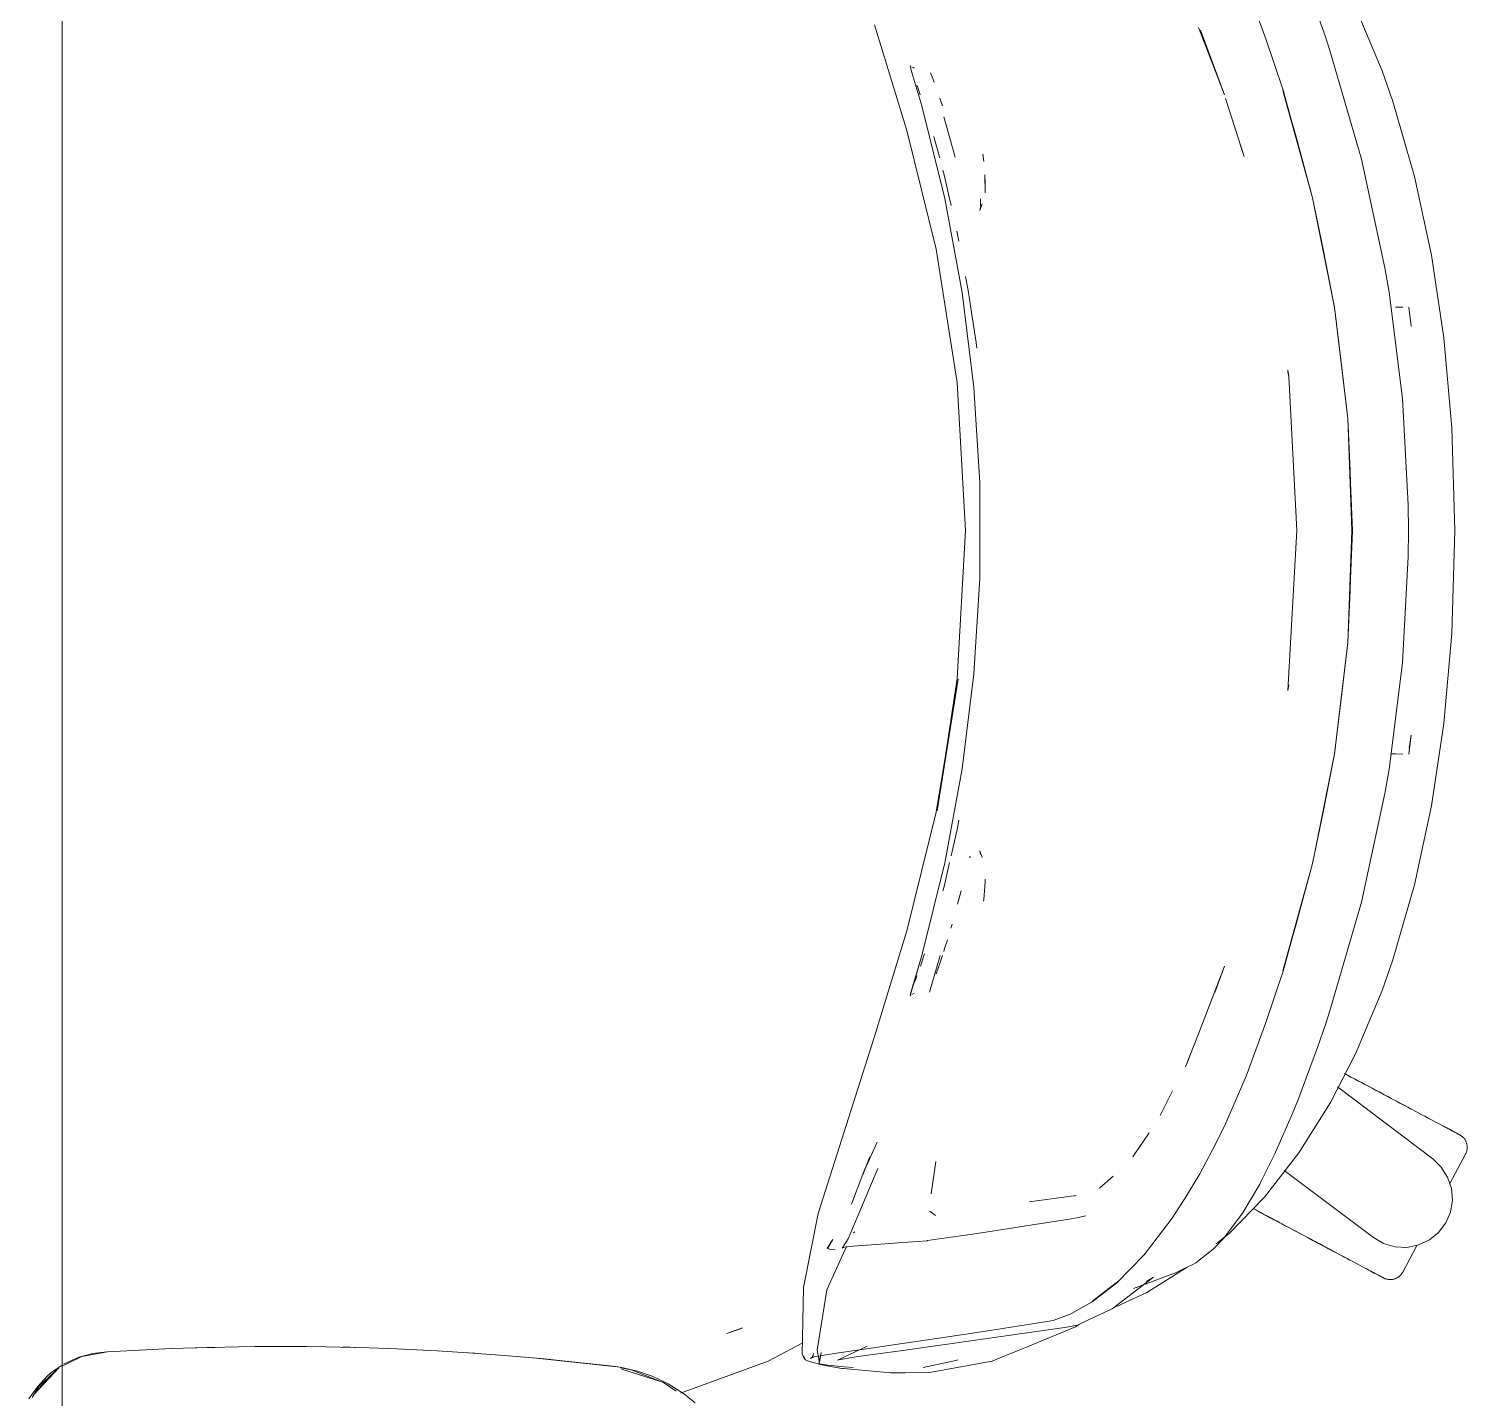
# Model space of a CAD drawing. Header units: millimetres. Extents: x 155927 to 326028, y -36033 to 97293.
# Drawn here: x 223455 to 223863.1, y 18581.2 to 18969.8 of the extents above; entities that cross this region are included whole.
import ezdxf

# ---------------------------------------------------------------- set-up
doc = ezdxf.new("R2010")
doc.units = ezdxf.units.MM
doc.header["$MEASUREMENT"] = 0
doc.layers.add('G-IMPT', color=8, linetype='CONTINUOUS', lineweight=9)
doc.layers.add('I-FURN', color=8, linetype='CONTINUOUS', lineweight=9)

msp = doc.modelspace()

# ---------------------------------------------------------------- linework, layer by layer
at = {"layer": 'G-IMPT'}
for p, q in [((223800.34, 18982.13), (223805.8, 18967.25)), ((223820.51, 18974.14), (223822.91, 18967.21)), ((223838.9, 18957.85), (223831.38, 18975.83)), ((223694.91, 18970.94), (223704.09, 18940.96)), ((223787.5, 18968.44), (223786.84, 18970.17)), ((223794.21, 18951), (223787.39, 18969.4)), ((223794.21, 18951), (223787.5, 18968.44)), ((223810.81, 18952.34), (223805.8, 18967.25)), ((223824.11, 18963.6), (223822.91, 18967.21)), ((223833.05, 18932.78), (223824.11, 18963.6)), ((223705.14, 18959.37), (223705.05, 18959.14)), ((223705.05, 18959.14), (223705.11, 18958.91)), ((223705.11, 18958.91), (223705.18, 18958.62)), ((223705.18, 18958.62), (223705.25, 18958.34)), ((223708.32, 18947.92), (223705.25, 18958.34)), ((223706.15, 18958.6), (223705.53, 18958.98)), ((223706.15, 18958.6), (223705.93, 18958.75)), ((223711.45, 18955.67), (223710.84, 18957.33)), ((223841.97, 18949.12), (223838.9, 18957.85)), ((223707.16, 18953.12), (223706.92, 18953.77)), ((223707.16, 18953.12), (223707.91, 18951.02)), ((223711.45, 18955.67), (223711.82, 18954.66)), ((223819.2, 18921.84), (223810.81, 18952.34)), ((223714.16, 18947.91), (223713.44, 18950.12)), ((223799.74, 18933.52), (223794.49, 18950.01)), ((223814.54, 18939.08), (223810.77, 18952.25)), ((223819.2, 18921.84), (223810.77, 18952.25)), ((223841.97, 18949.12), (223848.15, 18927.88)), ((223714.87, 18921.6), (223708.32, 18947.92)), ((223714.61, 18944.82), (223717.81, 18933.37)), ((223712.41, 18907.28), (223704.09, 18940.96)), ((223711.9, 18938.49), (223711.7, 18939.18)), ((223713.02, 18934.49), (223711.9, 18938.49)), ((223799.74, 18933.52), (223798.67, 18936.96)), ((223814.54, 18939.08), (223819.2, 18921.84)), ((223713.02, 18934.49), (223713.34, 18933.35)), ((223713.34, 18933.35), (223713.38, 18933.17)), ((223725.9, 18932.1), (223725.68, 18934.19)), ((223833.05, 18932.78), (223839.72, 18901.99)), ((223714.64, 18928.33), (223714.3, 18929.63)), ((223714.64, 18928.33), (223716.19, 18921.58)), ((223726.3, 18923.25), (223726.21, 18928.31)), ((223726.21, 18928.31), (223726.29, 18926.03)), ((223848.15, 18927.88), (223852.96, 18905.51)), ((223726.3, 18923.25), (223726.29, 18926.03)), ((223714.87, 18921.6), (223719.8, 18894.93)), ((223716.65, 18919.61), (223716.19, 18921.58)), ((223724.76, 18918.19), (223725.44, 18920.14)), ((223724.98, 18919.43), (223725.01, 18921.55)), ((223725.02, 18921.41), (223725.01, 18921.55)), ((223819.2, 18921.84), (223825.37, 18890.71)), ((223819.2, 18921.84), (223822.27, 18906.82)), ((223819.2, 18921.84), (223825.37, 18890.79)), ((223724.97, 18919.24), (223724.76, 18918.19)), ((223718.85, 18909.56), (223718.31, 18912.38)), ((223712.41, 18907.28), (223718.4, 18869.37)), ((223825.37, 18890.71), (223822.27, 18906.82)), ((223852.96, 18905.51), (223856.45, 18882.09)), ((223720.77, 18899.46), (223721.33, 18896.55)), ((223840.9, 18895.06), (223839.72, 18901.99)), ((223721.57, 18894.93), (223721.33, 18896.55)), ((223719.8, 18894.93), (223723.1, 18868.01)), ((223722.43, 18889.3), (223721.57, 18894.93)), ((223844.72, 18864.9), (223840.9, 18895.06)), ((223722.43, 18889.3), (223723.72, 18880.78)), ((223829.19, 18859.2), (223825.37, 18890.79)), ((223829.15, 18859.16), (223825.37, 18890.71)), ((223825.37, 18890.71), (223827.31, 18875.23)), ((223842.7, 18890.75), (223844.79, 18890.83)), ((223844.79, 18890.83), (223844.68, 18890.82)), ((223846.55, 18890.8), (223847.2, 18885.38)), ((223723.72, 18880.78), (223723.9, 18879.12)), ((223856.45, 18882.09), (223858.72, 18856.52)), ((223829.15, 18859.16), (223827.31, 18875.23)), ((223812.15, 18872.66), (223812.19, 18872.41)), ((223812.43, 18871.11), (223812.17, 18872.89)), ((223812.43, 18871.11), (223812.19, 18872.41)), ((223814.75, 18827.38), (223812.43, 18871.11)), ((223814.7, 18827.38), (223812.43, 18871.11)), ((223718.4, 18869.37), (223720.76, 18827.38)), ((223724.75, 18840.94), (223723.1, 18868.01)), ((223846.33, 18834.69), (223844.72, 18864.9)), ((223829.83, 18844.26), (223829.15, 18859.16)), ((223829.15, 18859.16), (223830.3, 18827.38)), ((223829.19, 18859.2), (223830.52, 18827.38)), ((223858.72, 18856.52), (223859.56, 18827.38)), ((223829.83, 18844.26), (223830.3, 18827.38)), ((223724.75, 18840.94), (223724.75, 18813.82)), ((223846.33, 18834.69), (223846.43, 18827.38)), ((223718.4, 18785.39), (223720.76, 18827.38)), ((223814.7, 18827.38), (223812.2, 18782.04)), ((223829.15, 18795.6), (223830.3, 18827.38)), ((223830.52, 18827.38), (223829.19, 18795.56)), ((223829.83, 18810.5), (223830.3, 18827.38)), ((223846.33, 18820.07), (223846.43, 18827.38)), ((223859.56, 18827.38), (223858.72, 18798.24)), ((223846.33, 18820.07), (223844.72, 18789.86)), ((223724.75, 18813.82), (223723.1, 18786.75)), ((223829.15, 18795.6), (223829.83, 18810.5)), ((223858.72, 18798.24), (223856.45, 18772.67)), ((223829.15, 18795.6), (223825.37, 18764.05)), ((223829.19, 18795.56), (223825.37, 18763.97)), ((223827.31, 18779.53), (223829.15, 18795.6)), ((223844.72, 18789.86), (223840.9, 18759.7)), ((223712.41, 18747.48), (223718.67, 18785.22)), ((223718.4, 18785.39), (223712.67, 18747.86)), ((223718.67, 18785.22), (223712.67, 18747.86)), ((223719.8, 18759.83), (223723.1, 18786.75)), ((223812.15, 18782.1), (223812.19, 18782.35)), ((223812.43, 18783.65), (223812.19, 18782.35)), ((223812.2, 18782.04), (223812.43, 18783.65)), ((223827.31, 18779.53), (223825.37, 18764.05)), ((223846.55, 18763.96), (223847.2, 18769.38)), ((223846.63, 18765.61), (223847.2, 18769.38)), ((223856.45, 18772.67), (223852.96, 18749.25)), ((223825.37, 18764.05), (223819.15, 18732.81)), ((223819.15, 18732.81), (223825.37, 18763.97)), ((223825.37, 18764.05), (223822.27, 18747.94)), ((223841.45, 18764.05), (223842.7, 18764.01)), ((223844.79, 18763.93), (223842.7, 18764.01)), ((223844.79, 18763.93), (223844.68, 18763.94)), ((223714.87, 18733.16), (223719.8, 18759.83)), ((223840.9, 18759.7), (223839.72, 18752.77)), ((223839.72, 18752.77), (223833.05, 18721.99)), ((223848.15, 18726.89), (223852.96, 18749.25)), ((223704.09, 18713.8), (223712.41, 18747.48)), ((223718.82, 18745.21), (223718.35, 18742.57)), ((223819.2, 18732.92), (223822.27, 18747.94)), ((223718.35, 18742.57), (223716.64, 18735.15)), ((223724.76, 18736.57), (223725.44, 18734.62)), ((223724.76, 18736.57), (223724.97, 18735.52)), ((223714.87, 18733.16), (223708.32, 18706.84)), ((223716.19, 18733.18), (223714.64, 18726.43)), ((223722.09, 18734.97), (223721.95, 18734.56)), ((223819.2, 18732.92), (223810.77, 18702.51)), ((223819.2, 18732.92), (223810.81, 18702.42)), ((223814.54, 18715.68), (223819.2, 18732.92)), ((223726.29, 18728.48), (223726.29, 18727.78)), ((223714.64, 18726.43), (223714.3, 18725.14)), ((223718.49, 18721.35), (223719.49, 18725.21)), ((223726.19, 18726.4), (223725.91, 18722.7)), ((223726.19, 18726.4), (223726.29, 18727.78)), ((223841.97, 18705.64), (223848.15, 18726.89)), ((223718.49, 18721.35), (223718.88, 18722.87)), ((223725.91, 18722.7), (223725.88, 18722.22)), ((223824.11, 18691.16), (223833.05, 18721.99)), ((223716.58, 18714.55), (223716.92, 18715.67)), ((223814.54, 18715.68), (223810.77, 18702.51)), ((223704.09, 18713.8), (223694.91, 18683.82)), ((223714.56, 18707.98), (223714.81, 18708.77)), ((223714.81, 18708.77), (223715.59, 18711.26)), ((223708.32, 18706.84), (223705.05, 18695.62)), ((223708.32, 18706.84), (223705.21, 18696.02)), ((223708.32, 18706.84), (223705.26, 18696.31)), ((223707.93, 18703.82), (223708.22, 18704.62)), ((223708.95, 18706.85), (223708.22, 18704.62)), ((223708.95, 18706.85), (223709.1, 18707.3)), ((223713.52, 18706.85), (223710.48, 18696.42)), ((223712.39, 18701.67), (223713.15, 18703.83)), ((223713.41, 18704.55), (223713.15, 18703.83)), ((223713.41, 18704.55), (223714.18, 18706.85)), ((223794.21, 18703.76), (223787.5, 18686.32)), ((223794.21, 18703.76), (223791.49, 18696.33)), ((223838.9, 18696.91), (223841.97, 18705.64)), ((223706.6, 18700.1), (223706.2, 18699.03)), ((223706.94, 18701.07), (223706.6, 18700.1)), ((223805.8, 18687.51), (223810.81, 18702.42)), ((223705.05, 18695.62), (223705.19, 18695.38)), ((223705.26, 18696.31), (223705.21, 18696.02)), ((223706.15, 18696.16), (223705.53, 18695.78)), ((223706.15, 18696.16), (223705.93, 18696.01)), ((223838.9, 18696.91), (223831.38, 18678.93)), ((223824.11, 18691.16), (223822.91, 18687.55)), ((223805.8, 18687.51), (223800.34, 18672.63)), ((223820.57, 18680.73), (223822.91, 18687.55)), ((223694.91, 18683.82), (223678.92, 18633.58)), ((223786.84, 18684.59), (223783.11, 18675.26)), ((223787.5, 18686.32), (223786.84, 18684.59)), ((223820.57, 18680.73), (223814.97, 18665.66)), ((223831.38, 18678.93), (223824.29, 18665.16)), ((223783.11, 18675.26), (223784.11, 18677.51)), ((223800.34, 18672.63), (223794.17, 18658.4)), ((223775.94, 18661.43), (223779.48, 18668.4)), ((223813.49, 18661.98), (223814.97, 18665.66)), ((223824.29, 18665.16), (223815.32, 18650.86)), ((223808.72, 18651.02), (223813.49, 18661.98)), ((223768.92, 18650.82), (223772.41, 18655.95)), ((223772.41, 18655.95), (223772.8, 18656.53)), ((223790.78, 18651.68), (223794.17, 18658.4)), ((223692.62, 18647.14), (223695.67, 18653.86)), ((223768.92, 18650.82), (223768.16, 18649.72)), ((223790.78, 18651.68), (223787.21, 18644.88)), ((223804.5, 18642.57), (223808.5, 18650.58)), ((223815.32, 18650.86), (223805.51, 18638.26)), ((223808.72, 18651.02), (223808.5, 18650.58)), ((223687.46, 18626.42), (223695.9, 18646.4)), ((223691.6, 18644.56), (223693.62, 18649.68)), ((223691.6, 18644.77), (223693.62, 18649.66)), ((223693.62, 18649.66), (223691.6, 18644.56)), ((223710.95, 18639.23), (223712.35, 18648.4)), ((223691.6, 18644.77), (223688.35, 18636.3)), ((223762.64, 18644.19), (223758.73, 18640.85)), ((223783.44, 18638.66), (223787.21, 18644.88)), ((223804.5, 18642.57), (223804.19, 18641.97)), ((223710.95, 18639.23), (223711, 18639.58)), ((223738.79, 18636.91), (223752.14, 18638.69)), ((223752.14, 18638.69), (223751.67, 18638.54)), ((223783.44, 18638.66), (223779.56, 18632.56)), ((223795.55, 18627.97), (223805.51, 18638.26)), ((223804.19, 18641.97), (223799.46, 18633.97)), ((223710.6, 18634.29), (223712.24, 18633.01)), ((223674.73, 18612.62), (223678.92, 18633.58)), ((223724.01, 18627.94), (223737.37, 18630.05)), ((223737.37, 18630.05), (223737.88, 18630.13)), ((223738.49, 18630.23), (223737.88, 18630.13)), ((223738.49, 18630.23), (223750.21, 18632.03)), ((223750.21, 18632.03), (223750.68, 18632.1)), ((223752.66, 18632.52), (223750.68, 18632.1)), ((223754.83, 18632.99), (223752.66, 18632.52)), ((223771.37, 18621.87), (223779.39, 18632.3)), ((223779.56, 18632.56), (223779.39, 18632.3)), ((223793.88, 18626.55), (223798.6, 18632.68)), ((223798.6, 18632.68), (223799.46, 18633.97)), ((223681.5, 18623.75), (223683.09, 18626.21)), ((223683.09, 18626.21), (223681.56, 18623.73)), ((223681.56, 18623.73), (223683.05, 18626.2)), ((223685.7, 18623.75), (223687.46, 18626.42)), ((223688.92, 18628.14), (223689.35, 18628.41)), ((223709.86, 18625.9), (223701.62, 18625.28)), ((223709.86, 18625.9), (223709.94, 18625.91)), ((223724.01, 18627.94), (223709.94, 18625.91)), ((223790.99, 18623.52), (223793.88, 18626.55)), ((223795.55, 18627.97), (223791.88, 18624.97)), ((223681.36, 18611.92), (223686.97, 18624.27)), ((223681.5, 18623.75), (223681.56, 18623.73)), ((223682.43, 18623.45), (223681.56, 18623.73)), ((223683.79, 18623.28), (223682.43, 18623.45)), ((223686.42, 18624.04), (223685.7, 18623.75)), ((223686.42, 18624.04), (223686.44, 18624.05)), ((223688.82, 18624.34), (223686.44, 18624.05)), ((223688.82, 18624.34), (223688.9, 18624.35)), ((223692.77, 18624.64), (223688.9, 18624.35)), ((223700.63, 18625.21), (223692.77, 18624.64)), ((223701.62, 18625.28), (223700.63, 18625.21)), ((223771.37, 18621.87), (223763.64, 18613.97)), ((223786.12, 18619.66), (223790.99, 18623.52)), ((223772.18, 18611.23), (223783.63, 18618.35)), ((223782.55, 18617.87), (223780.32, 18616.8)), ((223784.99, 18619.05), (223782.55, 18617.87)), ((223786.12, 18619.66), (223784.99, 18619.05)), ((223756.67, 18608.55), (223763.64, 18613.97)), ((223763.84, 18614.27), (223756.89, 18608.87)), ((223763.84, 18614.27), (223760.27, 18611.46)), ((223774.07, 18615.52), (223762.37, 18606.58)), ((223768.42, 18612.29), (223780.32, 18616.8)), ((223774.07, 18615.52), (223772.04, 18614.36)), ((223674.73, 18612.62), (223674.34, 18593.64)), ((223681.36, 18611.92), (223678.64, 18594.88)), ((223756.89, 18608.87), (223760.27, 18611.46)), ((223763.56, 18607.25), (223772.18, 18611.23)), ((223756.67, 18608.55), (223750.83, 18605.26)), ((223755.85, 18603.54), (223762.37, 18606.58)), ((223722.18, 18599.6), (223737.95, 18601.99)), ((223751.92, 18601.49), (223735.47, 18594.69)), ((223745.62, 18603.29), (223737.95, 18601.99)), ((223745.62, 18603.29), (223750.41, 18605.04)), ((223749.49, 18601.33), (223752.48, 18601.97)), ((223750.83, 18605.26), (223750.41, 18605.04)), ((223753.09, 18602.26), (223751.92, 18601.49)), ((223755.85, 18603.54), (223752.48, 18601.97)), ((223657.47, 18601.16), (223653, 18599.53)), ((223653, 18599.53), (223656.88, 18600.91)), ((223657.47, 18601.16), (223656.88, 18600.91)), ((223691.31, 18595.04), (223722.18, 18599.6)), ((223702.27, 18594.65), (223749.49, 18601.33)), ((223473.1, 18593.91), (223469.15, 18592.85)), ((223469.99, 18593.04), (223477.33, 18594.41)), ((223477.11, 18594.41), (223473.1, 18593.91)), ((223482.77, 18594.69), (223477.11, 18594.41)), ((223482.77, 18594.69), (223495.33, 18595.31)), ((223498.88, 18595.43), (223495.33, 18595.31)), ((223514.55, 18595.81), (223498.88, 18595.43)), ((223502.28, 18595.49), (223505.6, 18595.64)), ((223507.82, 18595.64), (223505.6, 18595.64)), ((223514.55, 18595.81), (223519.06, 18595.86)), ((223519.06, 18595.86), (223533.77, 18595.86)), ((223539.24, 18595.78), (223533.77, 18595.86)), ((223539.24, 18595.78), (223551.55, 18595.49)), ((223546.02, 18595.65), (223543.94, 18595.65)), ((223547.68, 18595.57), (223546.02, 18595.65)), ((223559.43, 18595.2), (223551.55, 18595.49)), ((223559.43, 18595.2), (223570.74, 18594.66)), ((223579.61, 18594.1), (223570.74, 18594.66)), ((223579.61, 18594.1), (223589.9, 18593.37)), ((223581.65, 18593.96), (223579.75, 18594.05)), ((223581.65, 18593.96), (223583.07, 18593.83)), ((223601.29, 18592.38), (223589.9, 18593.37)), ((223674.41, 18596.83), (223666.51, 18592.68)), ((223674.34, 18593.64), (223674.95, 18592.6)), ((223674.82, 18593.22), (223674.95, 18592.6)), ((223674.82, 18593.22), (223674.93, 18592.68)), ((223677.19, 18592.82), (223683.46, 18593.93)), ((223677.21, 18592.83), (223677.54, 18593.37)), ((223677.61, 18593.87), (223677.54, 18593.37)), ((223679.33, 18591.3), (223678.64, 18594.88)), ((223679.82, 18594.16), (223679.09, 18590.88)), ((223679.82, 18594.16), (223679.33, 18591.3)), ((223683.46, 18593.93), (223691.31, 18595.04)), ((223684.43, 18592.02), (223692.83, 18596.01)), ((223690.31, 18593), (223691.61, 18593.21)), ((223702.27, 18594.65), (223691.61, 18593.21)), ((223728.25, 18591.71), (223732.11, 18593.3)), ((223735.47, 18594.69), (223732.11, 18593.3)), ((223456.59, 18582.44), (223463.49, 18589.84)), ((223457.78, 18584.53), (223463.49, 18589.84)), ((223463.49, 18589.84), (223461.08, 18587.6)), ((223464.46, 18590.61), (223461.6, 18588.66)), ((223465.73, 18590.94), (223464.46, 18590.31)), ((223464.82, 18590.86), (223469.15, 18592.85)), ((223465.73, 18590.94), (223469.99, 18593.04)), ((223622.73, 18590.03), (223599.77, 18592.49)), ((223599.77, 18592.49), (223619.91, 18590.36)), ((223622.73, 18590.03), (223601.29, 18592.38)), ((223622.73, 18590.03), (223619.91, 18590.36)), ((223622.73, 18590.03), (223627.69, 18588.88)), ((223622.8, 18589.81), (223625.86, 18589.24)), ((223635.08, 18585.63), (223623.23, 18589.45)), ((223632.37, 18586.53), (223623.23, 18589.45)), ((223625.86, 18589.24), (223634.04, 18586.04)), ((223639.83, 18582.63), (223658.77, 18589.57)), ((223658.77, 18589.57), (223664.74, 18591.76)), ((223666.51, 18592.68), (223664.74, 18591.76)), ((223674.95, 18592.6), (223674.93, 18592.68)), ((223675.32, 18592.11), (223674.95, 18592.6)), ((223675.86, 18591.79), (223675.32, 18592.11)), ((223675.86, 18591.79), (223677.72, 18591.24)), ((223677.81, 18592.99), (223676.71, 18592.43)), ((223677.21, 18592.83), (223676.71, 18592.43)), ((223677.81, 18592.99), (223677.19, 18592.82)), ((223681, 18590.7), (223677.72, 18591.24)), ((223681.41, 18590.44), (223679.09, 18590.88)), ((223681, 18590.7), (223681.62, 18590.62)), ((223685.66, 18589.63), (223681.41, 18590.44)), ((223681.62, 18590.62), (223686.3, 18590.11)), ((223684.43, 18592.02), (223685.29, 18592.17)), ((223690.31, 18593), (223685.29, 18592.17)), ((223686.13, 18589.59), (223685.66, 18589.63)), ((223686.13, 18589.59), (223695.46, 18588.78)), ((223686.3, 18590.11), (223688.89, 18589.89)), ((223708.69, 18589.88), (223717.99, 18591.92)), ((223710.55, 18588.47), (223728.25, 18591.71)), ((223717.99, 18591.92), (223718.57, 18592.08)), ((223460.28, 18587.52), (223457.41, 18584.48)), ((223458, 18584.07), (223461.08, 18587.6)), ((223460.28, 18587.52), (223461.6, 18588.66)), ((223631.82, 18587.43), (223627.69, 18588.88)), ((223636.4, 18585.24), (223631.82, 18587.43)), ((223635.08, 18585.63), (223632.37, 18586.53)), ((223635.08, 18585.63), (223638.66, 18583.21)), ((223636.4, 18585.24), (223640.73, 18582.51)), ((223695.46, 18588.78), (223699.42, 18588.44)), ((223703.58, 18588.44), (223699.42, 18588.44)), ((223710.55, 18588.47), (223703.58, 18588.44)), ((223457.41, 18584.48), (223454.97, 18581.02)), ((223455.9, 18581.38), (223457.78, 18584.53)), ((223456.59, 18582.44), (223457.87, 18583.91)), ((223644.04, 18579.88), (223640.73, 18582.51))]:
    msp.add_line(p, q, dxfattribs=at)
at = {"layer": 'I-FURN'}
for p, q in [((223464.46, 18069.61), (223464.46, 19469.61)), ((223464.46, 19469.61), (223464.46, 18069.61)), ((223829.11, 18672.87), (223828.15, 18673.38)), ((223828.59, 18673.15), (223829.56, 18672.63)), ((223830.08, 18672.35), (223829.11, 18672.87)), ((223829.56, 18672.63), (223830.54, 18672.11)), ((223831.07, 18671.83), (223830.08, 18672.35)), ((223830.54, 18672.11), (223831.52, 18671.59)), ((223832.06, 18671.3), (223831.07, 18671.83)), ((223831.52, 18671.59), (223832.52, 18671.06)), ((223833.06, 18670.77), (223832.06, 18671.3)), ((223832.52, 18671.06), (223833.52, 18670.53)), ((223834.06, 18670.24), (223833.06, 18670.77)), ((223826.22, 18669.53), (223853.29, 18649.13)), ((223833.52, 18670.53), (223834.52, 18669.99)), ((223835.06, 18669.71), (223834.06, 18670.24)), ((223834.52, 18669.99), (223835.52, 18669.46)), ((223836.07, 18669.17), (223835.06, 18669.71)), ((223835.52, 18669.46), (223836.53, 18668.93)), ((223837.07, 18668.64), (223836.07, 18669.17)), ((223836.53, 18668.93), (223837.53, 18668.39)), ((223838.07, 18668.1), (223837.07, 18668.64)), ((223837.53, 18668.39), (223838.54, 18667.86)), ((223839.07, 18667.57), (223838.07, 18668.1)), ((223838.54, 18667.86), (223839.53, 18667.33)), ((223840.07, 18667.04), (223839.07, 18667.57)), ((223839.53, 18667.33), (223840.52, 18666.8)), ((223841.06, 18666.52), (223840.07, 18667.04)), ((223840.52, 18666.8), (223841.51, 18666.28)), ((223842.03, 18666), (223841.06, 18666.52)), ((223841.51, 18666.28), (223842.48, 18665.76)), ((223843, 18665.48), (223842.03, 18666)), ((223842.48, 18665.76), (223843.44, 18665.25)), ((223843.96, 18664.97), (223843, 18665.48)), ((223843.44, 18665.25), (223844.4, 18664.74)), ((223844.9, 18664.47), (223843.96, 18664.97)), ((223844.4, 18664.74), (223845.33, 18664.24)), ((223845.83, 18663.98), (223844.9, 18664.47)), ((223845.33, 18664.24), (223846.26, 18663.75)), ((223846.75, 18663.49), (223845.83, 18663.98)), ((223846.26, 18663.75), (223847.16, 18663.27)), ((223847.64, 18663.02), (223846.75, 18663.49)), ((223848.52, 18662.55), (223847.64, 18663.02)), ((223849.38, 18662.09), (223848.52, 18662.55)), ((223850.21, 18661.65), (223849.38, 18662.09)), ((223851.02, 18661.22), (223850.21, 18661.65)), ((223851.81, 18660.8), (223851.02, 18661.22)), ((223852.57, 18660.39), (223851.81, 18660.8)), ((223853.31, 18660), (223852.57, 18660.39)), ((223854.02, 18659.63), (223853.31, 18660)), ((223854.69, 18659.27), (223854.02, 18659.63)), ((223855.34, 18658.92), (223854.69, 18659.27)), ((223855.96, 18658.6), (223855.34, 18658.92)), ((223856.54, 18658.28), (223855.96, 18658.6)), ((223856.23, 18658.45), (223856.8, 18658.15)), ((223857.09, 18657.99), (223856.54, 18658.28)), ((223856.8, 18658.15), (223857.34, 18657.86)), ((223857.61, 18657.72), (223857.09, 18657.99)), ((223857.34, 18657.86), (223857.84, 18657.6)), ((223858.09, 18657.46), (223857.61, 18657.72)), ((223857.84, 18657.6), (223858.3, 18657.35)), ((223858.54, 18657.22), (223858.09, 18657.46)), ((223858.3, 18657.35), (223858.73, 18657.12)), ((223858.95, 18657), (223858.54, 18657.22)), ((223858.73, 18657.12), (223859.12, 18656.91)), ((223859.32, 18656.81), (223858.95, 18657)), ((223859.12, 18656.91), (223859.48, 18656.72)), ((223859.66, 18656.63), (223859.32, 18656.81)), ((223859.48, 18656.72), (223859.8, 18656.55)), ((223859.95, 18656.47), (223859.66, 18656.63)), ((223859.8, 18656.55), (223860.08, 18656.4)), ((223860.21, 18656.33), (223859.95, 18656.47)), ((223860.08, 18656.4), (223860.32, 18656.28)), ((223860.43, 18656.22), (223860.21, 18656.33)), ((223860.32, 18656.28), (223860.52, 18656.17)), ((223860.61, 18656.12), (223860.43, 18656.22)), ((223860.52, 18656.17), (223860.68, 18656.08)), ((223860.75, 18656.05), (223860.61, 18656.12)), ((223860.68, 18656.08), (223860.8, 18656.02)), ((223860.85, 18655.99), (223860.75, 18656.05)), ((223860.8, 18656.02), (223860.89, 18655.98)), ((223860.91, 18655.96), (223860.85, 18655.99)), ((223860.89, 18655.98), (223860.93, 18655.95)), ((223860.93, 18655.95), (223860.91, 18655.96)), ((223860.93, 18655.95), (223861.07, 18655.87)), ((223860.93, 18655.95), (223860.93, 18655.95)), ((223861.07, 18655.87), (223861.21, 18655.79)), ((223861.21, 18655.79), (223861.35, 18655.7)), ((223861.35, 18655.7), (223861.48, 18655.6)), ((223861.48, 18655.6), (223861.6, 18655.5)), ((223861.6, 18655.5), (223861.72, 18655.4)), ((223861.72, 18655.4), (223861.84, 18655.29)), ((223861.84, 18655.29), (223861.96, 18655.17)), ((223861.96, 18655.17), (223862.07, 18655.06)), ((223862.07, 18655.06), (223862.17, 18654.93)), ((223862.17, 18654.93), (223862.27, 18654.81)), ((223862.27, 18654.81), (223862.36, 18654.67)), ((223862.36, 18654.67), (223862.45, 18654.54)), ((223862.45, 18654.54), (223862.53, 18654.4)), ((223862.53, 18654.4), (223862.61, 18654.26)), ((223858.13, 18642.09), (223862.6, 18650.5)), ((223862.62, 18650.54), (223862.6, 18650.5)), ((223862.61, 18654.26), (223862.68, 18654.12)), ((223862.69, 18650.68), (223862.62, 18650.54)), ((223862.68, 18654.12), (223862.75, 18653.97)), ((223862.76, 18650.83), (223862.69, 18650.68)), ((223862.75, 18653.97), (223862.81, 18653.82)), ((223862.82, 18650.98), (223862.76, 18650.83)), ((223862.81, 18653.82), (223862.86, 18653.67)), ((223862.87, 18651.13), (223862.82, 18650.98)), ((223862.86, 18653.67), (223862.91, 18653.51)), ((223862.92, 18651.29), (223862.87, 18651.13)), ((223862.91, 18653.51), (223862.95, 18653.36)), ((223862.96, 18651.44), (223862.92, 18651.29)), ((223862.95, 18653.36), (223862.99, 18653.2)), ((223862.99, 18651.6), (223862.96, 18651.44)), ((223862.99, 18653.2), (223863.02, 18653.04)), ((223863.02, 18651.76), (223862.99, 18651.6)), ((223863.02, 18653.04), (223863.04, 18652.88)), ((223863.04, 18651.92), (223863.02, 18651.76)), ((223863.04, 18652.88), (223863.06, 18652.72)), ((223863.06, 18652.08), (223863.04, 18651.92)), ((223863.06, 18652.72), (223863.07, 18652.56)), ((223863.07, 18652.24), (223863.06, 18652.08)), ((223863.07, 18652.56), (223863.07, 18652.4)), ((223863.07, 18652.4), (223863.07, 18652.24)), ((223853.29, 18649.13), (223855.72, 18646.79)), ((223855.72, 18646.79), (223857.51, 18643.94)), ((223836.44, 18626.78), (223811.13, 18645.86)), ((223857.51, 18643.94), (223858.58, 18640.74)), ((223858.58, 18640.74), (223858.85, 18637.37)), ((223802.35, 18635), (223803.25, 18634.52)), ((223803.74, 18634.26), (223802.83, 18634.74)), ((223803.25, 18634.52), (223804.16, 18634.04)), ((223804.66, 18633.77), (223803.74, 18634.26)), ((223804.16, 18634.04), (223805.09, 18633.54)), ((223858.3, 18634.04), (223856.97, 18630.94)), ((223858.85, 18637.37), (223858.3, 18634.04)), ((223805.6, 18633.27), (223804.66, 18633.77)), ((223805.09, 18633.54), (223806.04, 18633.04)), ((223806.55, 18632.77), (223805.6, 18633.27)), ((223806.04, 18633.04), (223806.99, 18632.53)), ((223807.51, 18632.25), (223806.55, 18632.77)), ((223806.99, 18632.53), (223807.96, 18632.02)), ((223808.49, 18631.74), (223807.51, 18632.25)), ((223807.96, 18632.02), (223808.94, 18631.5)), ((223809.47, 18631.21), (223808.49, 18631.74)), ((223808.94, 18631.5), (223809.93, 18630.97)), ((223810.46, 18630.69), (223809.47, 18631.21)), ((223809.93, 18630.97), (223810.92, 18630.44)), ((223811.46, 18630.16), (223810.46, 18630.69)), ((223810.92, 18630.44), (223811.92, 18629.91)), ((223812.46, 18629.62), (223811.46, 18630.16)), ((223811.92, 18629.91), (223812.92, 18629.38)), ((223856.97, 18630.94), (223854.94, 18628.25)), ((223813.47, 18629.09), (223812.46, 18629.62)), ((223812.92, 18629.38), (223813.93, 18628.84)), ((223814.47, 18628.56), (223813.47, 18629.09)), ((223813.93, 18628.84), (223814.93, 18628.31)), ((223815.48, 18628.02), (223814.47, 18628.56)), ((223814.93, 18628.31), (223815.94, 18627.78)), ((223816.48, 18627.49), (223815.48, 18628.02)), ((223815.94, 18627.78), (223816.94, 18627.24)), ((223817.48, 18626.96), (223816.48, 18627.49)), ((223816.94, 18627.24), (223817.94, 18626.71)), ((223818.47, 18626.43), (223817.48, 18626.96)), ((223817.94, 18626.71), (223818.93, 18626.19)), ((223819.46, 18625.9), (223818.47, 18626.43)), ((223818.93, 18626.19), (223819.91, 18625.66)), ((223820.44, 18625.38), (223819.46, 18625.9)), ((223839.36, 18625.09), (223836.44, 18626.78)), ((223852.33, 18626.12), (223849.28, 18624.68)), ((223854.94, 18628.25), (223852.33, 18626.12)), ((223819.91, 18625.66), (223820.89, 18625.15)), ((223821.41, 18624.87), (223820.44, 18625.38)), ((223820.89, 18625.15), (223821.85, 18624.63)), ((223822.36, 18624.36), (223821.41, 18624.87)), ((223821.85, 18624.63), (223822.8, 18624.13)), ((223823.31, 18623.86), (223822.36, 18624.36)), ((223822.8, 18624.13), (223823.74, 18623.63)), ((223824.24, 18623.36), (223823.31, 18623.86)), ((223823.74, 18623.63), (223824.66, 18623.14)), ((223825.15, 18622.88), (223824.24, 18623.36)), ((223824.66, 18623.14), (223825.57, 18622.66)), ((223826.05, 18622.4), (223825.15, 18622.88)), ((223825.57, 18622.66), (223826.45, 18622.18)), ((223826.92, 18621.93), (223826.05, 18622.4)), ((223826.45, 18622.18), (223827.32, 18621.72)), ((223827.78, 18621.48), (223826.92, 18621.93)), ((223842.6, 18624.15), (223839.36, 18625.09)), ((223845.97, 18624.01), (223842.6, 18624.15)), ((223844.79, 18617), (223848.82, 18624.58)), ((223849.28, 18624.68), (223845.97, 18624.01)), ((223827.32, 18621.72), (223828.17, 18621.27)), ((223828.62, 18621.03), (223827.78, 18621.48)), ((223828.17, 18621.27), (223828.99, 18620.83)), ((223828.99, 18620.83), (223829.79, 18620.41)), ((223829.79, 18620.41), (223830.57, 18620)), ((223830.57, 18620), (223831.32, 18619.6)), ((223831.32, 18619.6), (223832.04, 18619.21)), ((223832.04, 18619.21), (223832.74, 18618.84)), ((223832.74, 18618.84), (223833.4, 18618.49)), ((223833.4, 18618.49), (223834.03, 18618.15)), ((223834.03, 18618.15), (223834.64, 18617.83)), ((223834.95, 18617.67), (223834.36, 18617.98)), ((223834.64, 18617.83), (223835.2, 18617.53)), ((223835.5, 18617.38), (223834.95, 18617.67)), ((223835.2, 18617.53), (223835.74, 18617.25)), ((223836.01, 18617.1), (223835.5, 18617.38)), ((223835.74, 18617.25), (223836.24, 18616.98)), ((223836.5, 18616.84), (223836.01, 18617.1)), ((223836.24, 18616.98), (223836.71, 18616.73)), ((223836.94, 18616.61), (223836.5, 18616.84)), ((223836.71, 18616.73), (223837.14, 18616.5)), ((223837.35, 18616.39), (223836.94, 18616.61)), ((223837.14, 18616.5), (223837.53, 18616.3)), ((223837.73, 18616.19), (223837.35, 18616.39)), ((223837.53, 18616.3), (223837.88, 18616.11)), ((223838.06, 18616.01), (223837.73, 18616.19)), ((223837.88, 18616.11), (223838.2, 18615.94)), ((223838.36, 18615.85), (223838.06, 18616.01)), ((223838.2, 18615.94), (223838.48, 18615.79)), ((223838.62, 18615.72), (223838.36, 18615.85)), ((223838.48, 18615.79), (223838.72, 18615.66)), ((223838.84, 18615.6), (223838.62, 18615.72)), ((223838.72, 18615.66), (223838.92, 18615.55)), ((223839.02, 18615.51), (223838.84, 18615.6)), ((223838.92, 18615.55), (223839.09, 18615.47)), ((223839.16, 18615.43), (223839.02, 18615.51)), ((223839.09, 18615.47), (223839.21, 18615.4)), ((223839.26, 18615.38), (223839.16, 18615.43)), ((223839.21, 18615.4), (223839.29, 18615.36)), ((223839.32, 18615.34), (223839.26, 18615.38)), ((223839.29, 18615.36), (223839.33, 18615.34)), ((223839.34, 18615.33), (223839.32, 18615.34)), ((223839.33, 18615.34), (223839.34, 18615.33)), ((223839.38, 18615.31), (223839.34, 18615.33)), ((223839.52, 18615.24), (223839.38, 18615.31)), ((223839.67, 18615.18), (223839.52, 18615.24)), ((223839.82, 18615.12), (223839.67, 18615.18)), ((223839.97, 18615.06), (223839.82, 18615.12)), ((223840.12, 18615.02), (223839.97, 18615.06)), ((223840.28, 18614.98), (223840.12, 18615.02)), ((223840.44, 18614.94), (223840.28, 18614.98)), ((223840.6, 18614.91), (223840.44, 18614.94)), ((223840.76, 18614.89), (223840.6, 18614.91)), ((223840.92, 18614.87), (223840.76, 18614.89)), ((223841.08, 18614.87), (223840.92, 18614.87)), ((223841.24, 18614.86), (223841.08, 18614.87)), ((223841.4, 18614.87), (223841.24, 18614.86)), ((223841.56, 18614.88), (223841.4, 18614.87)), ((223841.72, 18614.89), (223841.56, 18614.88)), ((223841.88, 18614.92), (223841.72, 18614.89)), ((223842.04, 18614.94), (223841.88, 18614.92)), ((223842.2, 18614.98), (223842.04, 18614.94)), ((223842.35, 18615.02), (223842.2, 18614.98)), ((223842.51, 18615.07), (223842.35, 18615.02)), ((223842.66, 18615.12), (223842.51, 18615.07)), ((223842.81, 18615.18), (223842.66, 18615.12)), ((223842.95, 18615.25), (223842.81, 18615.18)), ((223843.1, 18615.32), (223842.95, 18615.25)), ((223843.24, 18615.4), (223843.1, 18615.32)), ((223843.38, 18615.48), (223843.24, 18615.4)), ((223843.51, 18615.57), (223843.38, 18615.48)), ((223843.64, 18615.67), (223843.51, 18615.57)), ((223843.77, 18615.76), (223843.64, 18615.67)), ((223843.89, 18615.87), (223843.77, 18615.76)), ((223844.01, 18615.98), (223843.89, 18615.87)), ((223844.13, 18616.09), (223844.01, 18615.98)), ((223844.24, 18616.21), (223844.13, 18616.09)), ((223844.34, 18616.33), (223844.24, 18616.21)), ((223844.44, 18616.46), (223844.34, 18616.33)), ((223844.54, 18616.59), (223844.44, 18616.46)), ((223844.63, 18616.72), (223844.54, 18616.59)), ((223844.71, 18616.86), (223844.63, 18616.72)), ((223844.79, 18617), (223844.71, 18616.86))]:
    msp.add_line(p, q, dxfattribs=at)

doc.saveas('drawing.dxf')
